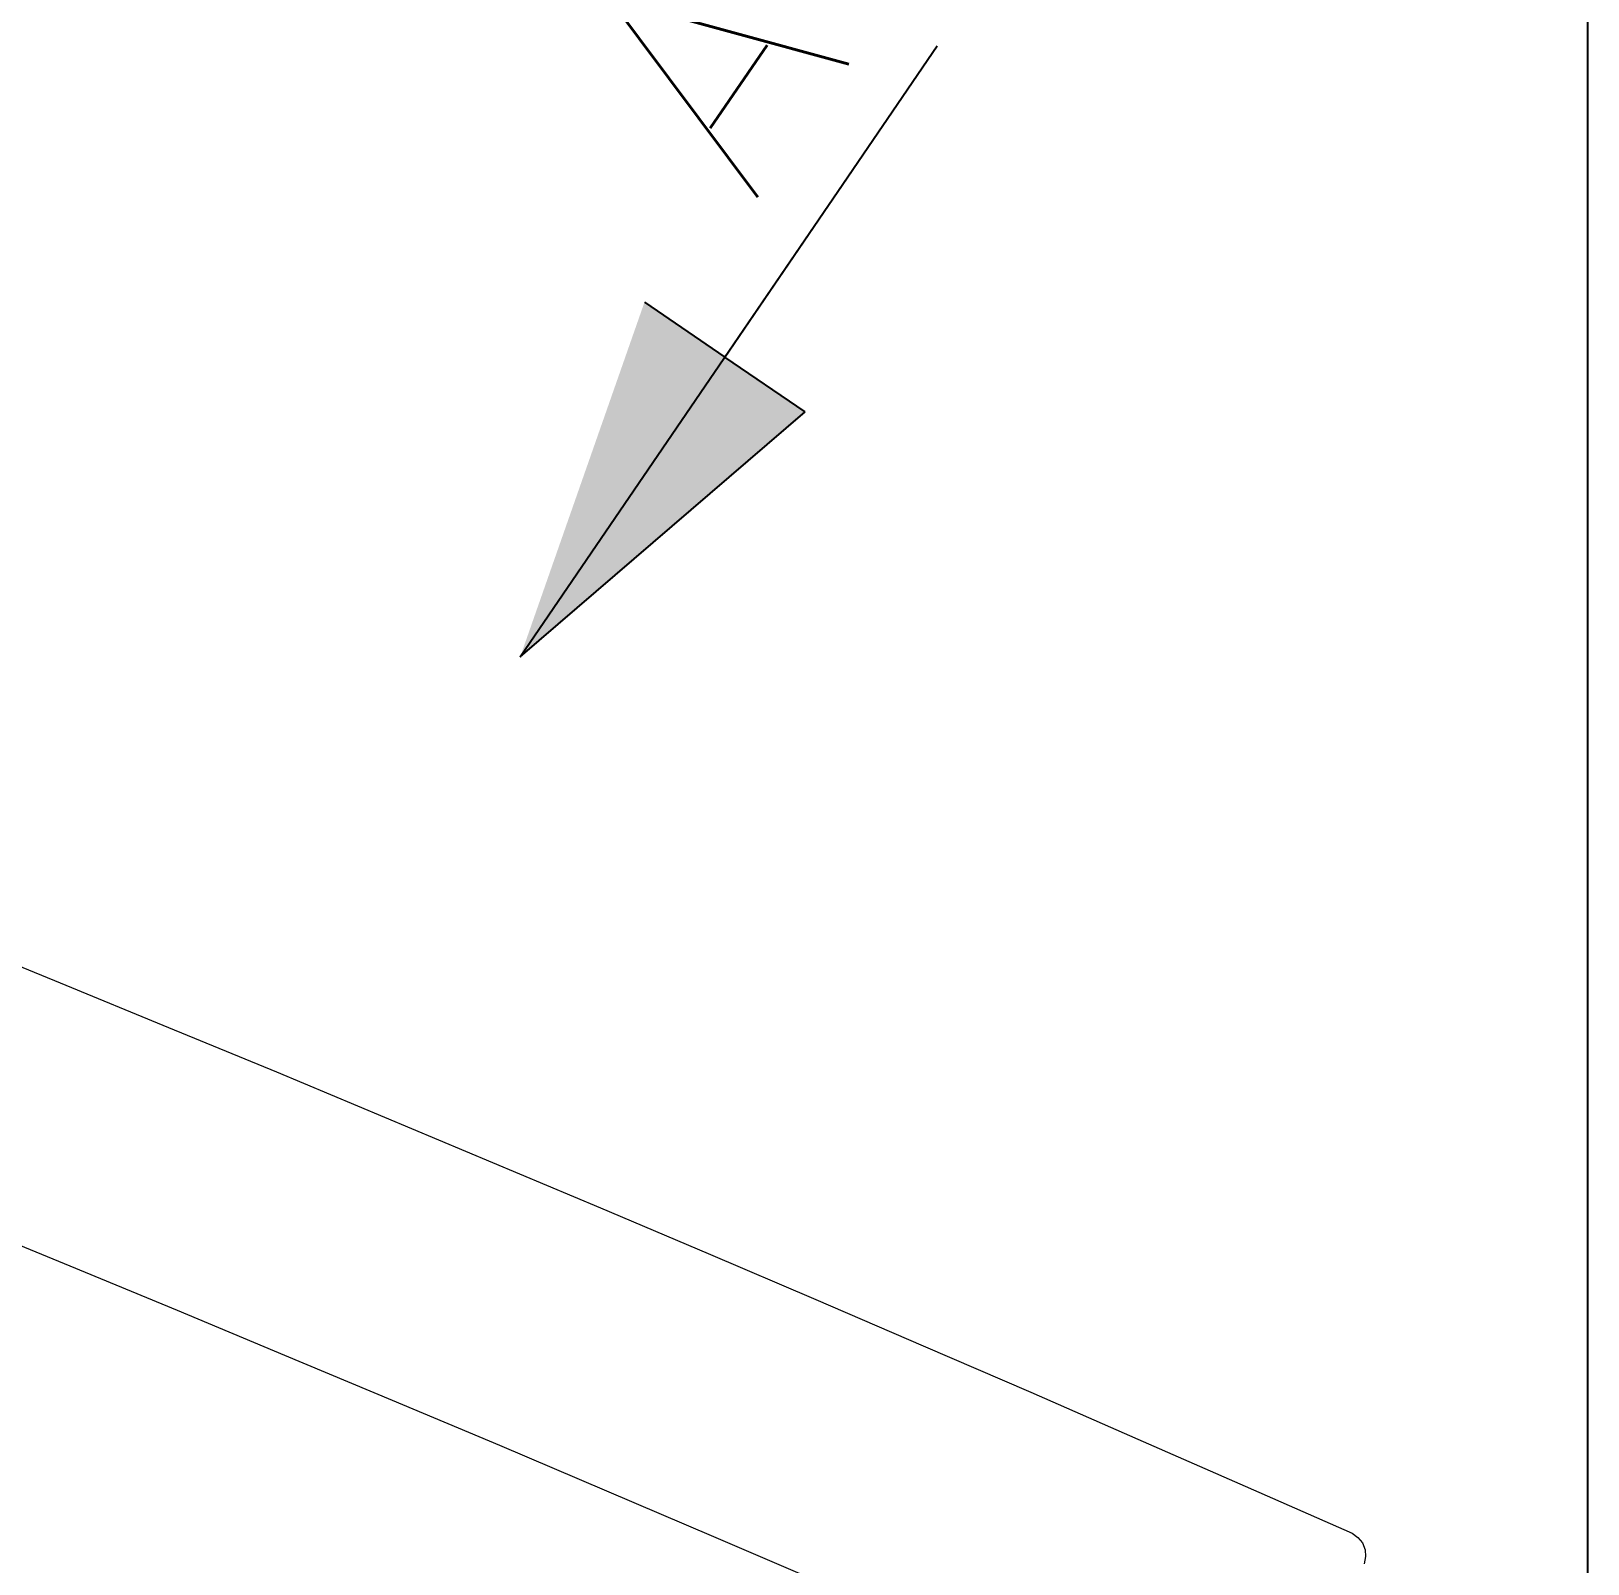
# Model space of a CAD drawing. Extents: x -5208 to -4788, y -2139 to -1842.
# Drawn here: x -4871.69 to -4838.54, y -1977.71 to -1945.07 of the extents above; entities that cross this region are included whole.
import ezdxf

# ---------------------------------------------------------------- set-up
doc = ezdxf.new("R2010")
doc.units = 0
doc.header["$LTSCALE"] = 7
doc.linetypes.add('PHANTOM', pattern=[2.5, 1.25, -0.25, 0.25, -0.25, 0.25, -0.25])
for name, color, linetype in [('D', 2, 'CONTINUOUS'), ('DWG', 7, 'CONTINUOUS'), ('Trimetric', 7, 'CONTINUOUS')]:
    doc.layers.add(name, color=color, linetype=linetype)
doc.styles.add('GHS', font='ROMANS.shx', dxfattribs={"bigfont": 'GHS.shx'})

msp = doc.modelspace()

# ---------------------------------------------------------------- linework, layer by layer
at = {"layer": 'D'}
msp.add_line((-4838.543, -1992.36), (-4838.543, -1911.726), dxfattribs=at)
at = {"layer": 'DWG'}
for p, q in [((-4856.919, -1952.009), (-4852.395, -1945.381)), ((-4861.275, -1958.392), (-4854.207, -1948.035)), ((-4858.63, -1950.842), (-4856.919, -1952.009)), ((-4855.209, -1953.177), (-4856.919, -1952.009)), ((-4861.275, -1958.392), (-4855.209, -1953.177))]:
    msp.add_line(p, q, dxfattribs=at)
at = {"layer": 'DWG', "linetype": 'PHANTOM'}
msp.add_solid([(-4861.275, -1958.392), (-4858.63, -1950.842), (-4855.209, -1953.177)], dxfattribs=at)
at = {"layer": 'Trimetric', "color": 0, "linetype": 'Continuous', "lineweight": 18}
for points in [[(-4873.375, -1964.391), (-4871.069, -1965.334), (-4868.765, -1966.282), (-4866.461, -1967.231), (-4864.163, -1968.194), (-4861.865, -1969.157), (-4859.567, -1970.121), (-4857.274, -1971.095), (-4854.984, -1972.077), (-4852.694, -1973.059), (-4850.406, -1974.046), (-4848.124, -1975.048), (-4845.843, -1976.049), (-4843.561, -1977.051)], [(-4845.26, -1982.312), (-4848.054, -1981.085), (-4850.335, -1980.084), (-4852.6, -1979.089), (-4854.867, -1978.112), (-4857.151, -1977.132), (-4859.433, -1976.154), (-4861.706, -1975.188), (-4863.992, -1974.229), (-4866.29, -1973.266), (-4868.57, -1972.31), (-4870.858, -1971.368), (-4873.156, -1970.423)], [(-4843.561, -1977.051), (-4843.441, -1977.147), (-4843.344, -1977.26), (-4843.288, -1977.403), (-4843.281, -1977.551), (-4843.304, -1977.703)]]:
    msp.add_lwpolyline(points, dxfattribs=at)

# ---------------------------------------------------------------- texts
at = {"layer": 'DWG', "ltscale": 5, "style": 'GHS'}
msp.add_text('A', height=5, rotation=55.6881, dxfattribs=at).set_placement((-4856.334, -1948.782))

doc.saveas('drawing.dxf')
